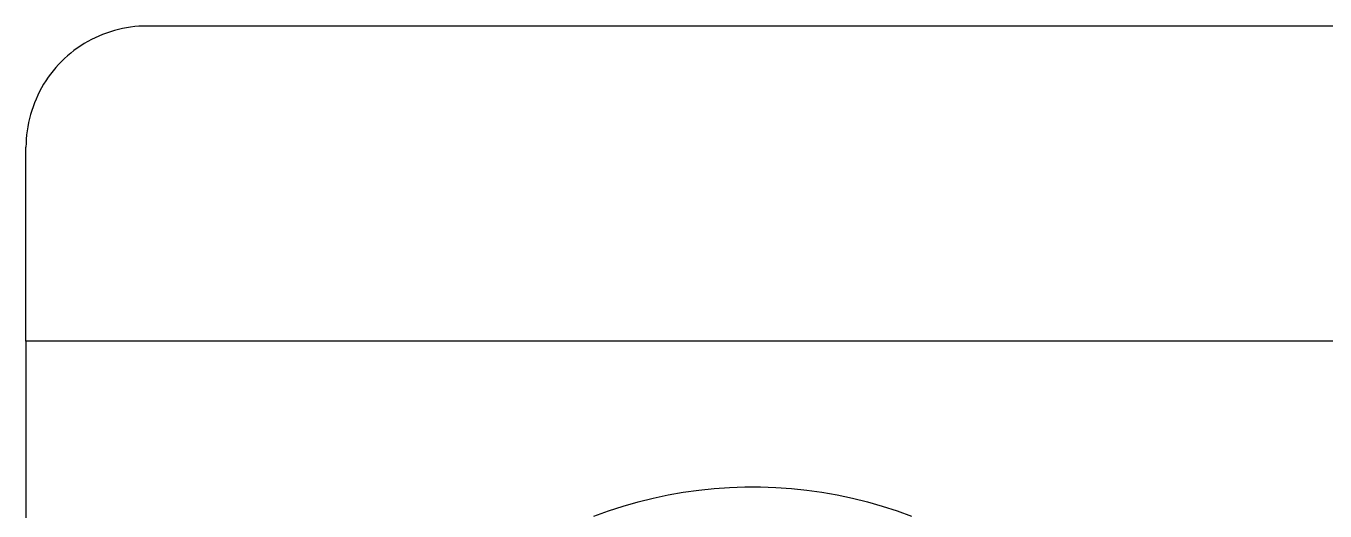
# Model space of a CAD drawing. Header units: millimetres. Extents: x -573 to 3430, y 0 to 3769.
# Drawn here: x 312.09 to 322.81, y 475.97 to 479.97 of the extents above; entities that cross this region are included whole.
import ezdxf

# ---------------------------------------------------------------- set-up
doc = ezdxf.new("R2010")
doc.units = ezdxf.units.MM
doc.layers.add('01 Basic thick', color=7, linetype='Continuous', lineweight=35)

msp = doc.modelspace()

# ---------------------------------------------------------------- linework, layer by layer
at = {"layer": '01 Basic thick', "lineweight": -3}
for p, q in [((312.886, 479.951, -368.054), (312.852, 479.944, -368.054)), ((312.919, 479.958, -368.054), (312.886, 479.951, -368.054)), ((312.953, 479.963, -368.054), (312.919, 479.958, -368.054)), ((312.987, 479.967, -368.054), (312.953, 479.963, -368.054)), ((313.021, 479.97, -368.054), (312.987, 479.967, -368.054)), ((313.055, 479.971, -368.054), (313.021, 479.97, -368.054)), ((313.089, 479.972, -368.054), (313.055, 479.971, -368.054)), ((383.589, 479.972, -368.054), (313.089, 479.972, -368.054)), ((312.599, 479.844, -368.054), (312.569, 479.827, -368.054)), ((312.629, 479.86, -368.054), (312.599, 479.844, -368.054)), ((312.659, 479.875, -368.054), (312.629, 479.86, -368.054)), ((312.691, 479.889, -368.054), (312.659, 479.875, -368.054)), ((312.722, 479.902, -368.054), (312.691, 479.889, -368.054)), ((312.754, 479.914, -368.054), (312.722, 479.902, -368.054)), ((312.786, 479.925, -368.054), (312.754, 479.914, -368.054)), ((312.819, 479.935, -368.054), (312.786, 479.925, -368.054)), ((312.852, 479.944, -368.054), (312.819, 479.935, -368.054)), ((312.458, 479.748, -368.054), (312.432, 479.726, -368.054)), ((312.485, 479.769, -368.054), (312.458, 479.748, -368.054)), ((312.512, 479.789, -368.054), (312.485, 479.769, -368.054)), ((312.541, 479.808, -368.054), (312.512, 479.789, -368.054)), ((312.569, 479.827, -368.054), (312.541, 479.808, -368.054)), ((312.335, 479.629, -368.054), (312.313, 479.603, -368.054)), ((312.358, 479.655, -368.054), (312.335, 479.629, -368.054)), ((312.382, 479.679, -368.054), (312.358, 479.655, -368.054)), ((312.406, 479.703, -368.054), (312.382, 479.679, -368.054)), ((312.432, 479.726, -368.054), (312.406, 479.703, -368.054)), ((312.253, 479.521, -368.054), (312.235, 479.492, -368.054)), ((312.272, 479.549, -368.054), (312.253, 479.521, -368.054)), ((312.292, 479.576, -368.054), (312.272, 479.549, -368.054)), ((312.313, 479.603, -368.054), (312.292, 479.576, -368.054)), ((312.201, 479.432, -368.054), (312.186, 479.402, -368.054)), ((312.217, 479.462, -368.054), (312.201, 479.432, -368.054)), ((312.235, 479.492, -368.054), (312.217, 479.462, -368.054)), ((312.147, 479.307, -368.054), (312.136, 479.275, -368.054)), ((312.159, 479.339, -368.054), (312.147, 479.307, -368.054)), ((312.172, 479.37, -368.054), (312.159, 479.339, -368.054)), ((312.186, 479.402, -368.054), (312.172, 479.37, -368.054)), ((312.117, 479.209, -368.054), (312.11, 479.176, -368.054)), ((312.126, 479.242, -368.054), (312.117, 479.209, -368.054)), ((312.136, 479.275, -368.054), (312.126, 479.242, -368.054)), ((312.098, 479.108, -368.054), (312.094, 479.074, -368.054)), ((312.104, 479.142, -368.054), (312.098, 479.108, -368.054)), ((312.11, 479.176, -368.054), (312.104, 479.142, -368.054)), ((312.09, 479.006, -368.054), (312.089, 478.972, -368.054)), ((312.091, 479.04, -368.054), (312.09, 479.006, -368.054)), ((312.094, 479.074, -368.054), (312.091, 479.04, -368.054)), ((312.089, 477.374, -368.054), (312.089, 478.972, -368.054)), ((384.589, 477.374, -368.054), (312.089, 477.374, -368.054)), ((312.089, 477.374, -368.054), (312.089, 442.57, -368.054)), ((317.266, 476.079, -368.054), (317.391, 476.106, -368.054)), ((317.391, 476.106, -368.054), (317.516, 476.128, -368.054)), ((317.516, 476.128, -368.054), (317.643, 476.145, -368.054)), ((317.643, 476.145, -368.054), (317.77, 476.158, -368.054)), ((317.77, 476.158, -368.054), (317.897, 476.167, -368.054)), ((317.897, 476.167, -368.054), (318.025, 476.172, -368.054)), ((318.025, 476.172, -368.054), (318.153, 476.172, -368.054)), ((318.153, 476.172, -368.054), (318.281, 476.167, -368.054)), ((318.281, 476.167, -368.054), (318.408, 476.158, -368.054)), ((318.408, 476.158, -368.054), (318.535, 476.145, -368.054)), ((318.535, 476.145, -368.054), (318.661, 476.128, -368.054)), ((318.661, 476.128, -368.054), (318.787, 476.106, -368.054)), ((318.787, 476.106, -368.054), (318.912, 476.079, -368.054)), ((316.897, 475.975, -368.054), (317.019, 476.014, -368.054)), ((317.019, 476.014, -368.054), (317.142, 476.049, -368.054)), ((317.142, 476.049, -368.054), (317.266, 476.079, -368.054)), ((318.912, 476.079, -368.054), (319.036, 476.049, -368.054)), ((319.036, 476.049, -368.054), (319.159, 476.014, -368.054)), ((319.159, 476.014, -368.054), (319.281, 475.975, -368.054)), ((316.777, 475.932, -368.054), (316.897, 475.975, -368.054)), ((319.281, 475.975, -368.054), (319.401, 475.932, -368.054))]:
    msp.add_line(p, q, dxfattribs=at)

doc.saveas('drawing.dxf')
